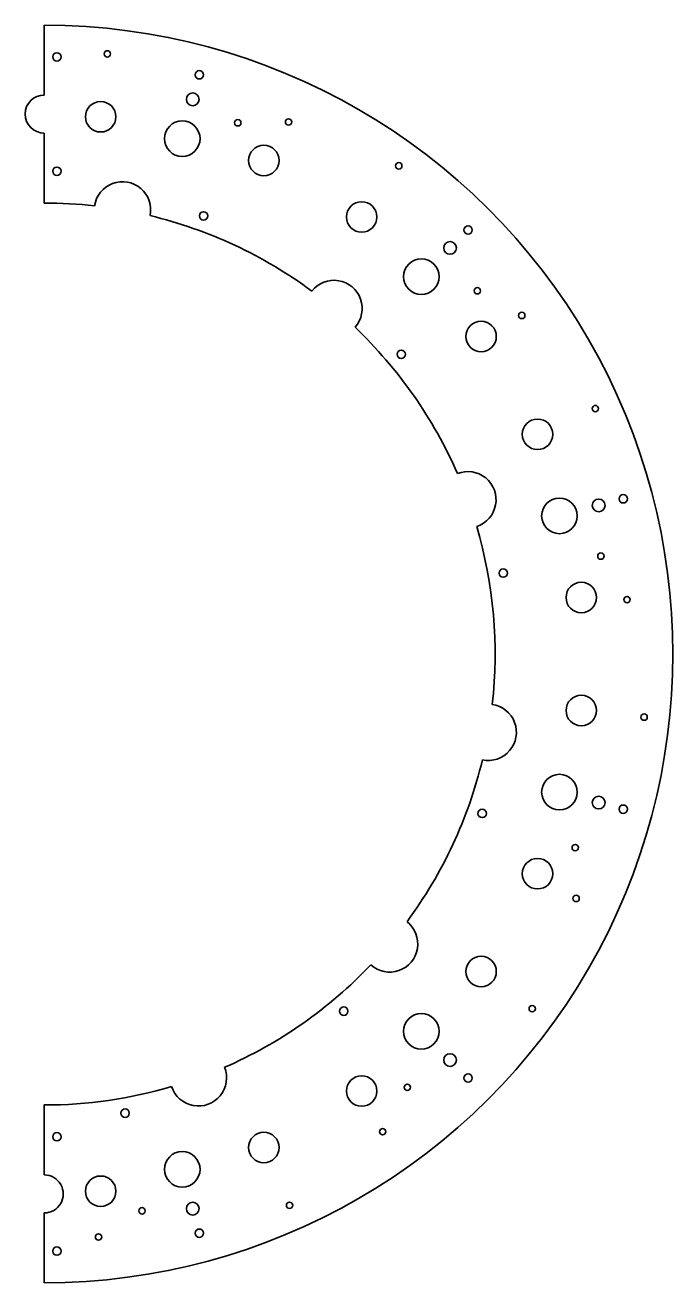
# Model space of a CAD drawing. Extents: x -23 to 232, y -99 to 396.
import ezdxf

# ---------------------------------------------------------------- set-up
doc = ezdxf.new("R2010")
doc.units = 0

msp = doc.modelspace()

# ---------------------------------------------------------------- linework, layer by layer
at = {"color": 7, "lineweight": 35}
for p, q in [((-15.000003, 396), (-15.000003, 368.5)), ((-15.000003, 353.5), (-15.000003, 326)), ((-15.000003, -29), (-15.000003, -56.5)), ((-15.000003, -71.5), (-15.000003, -99))]:
    msp.add_line(p, q, dxfattribs=at)
for centre, radius in [((-10.000003, 383.5), 1.65), ((9.837283, 384.697693), 1.25), ((46.081291, 376.458496), 1.65), ((43.493099, 366.799255), 2.5), ((7.234963, 359.950134), 6), ((39.351997, 351.344421), 7), ((61.208027, 357.561371), 1.25), ((81.204971, 357.911438), 1.25), ((71.469032, 342.738708), 6), ((124.608582, 340.634583), 1.25), ((-10.000003, 338.5), 1.65), ((47.760693, 320.933594), 1.65), ((109.981125, 320.503723), 6), ((151.877197, 315.377197), 1.65), ((144.806137, 308.306152), 2.5), ((133.492432, 296.992432), 7), ((155.528778, 291.448425), 1.25), ((173.021652, 281.753113), 1.25), ((157.003723, 273.48114), 6), ((125.569153, 266.451538), 1.65), ((201.971863, 245.089142), 1.25), ((179.238693, 234.969025), 6), ((187.844421, 202.852005), 7), ((203.29924, 206.993103), 2.5), ((212.958496, 209.581299), 1.65), ((204.156479, 187.032593), 1.25), ((165.712219, 180.364441), 1.65), ((196.45015, 170.73497), 6), ((214.458084, 169.889755), 1.25), ((196.45015, 126.26503), 6), ((221.197708, 123.662712), 1.25), ((187.844421, 94.147995), 7), ((203.29924, 90.006897), 2.5), ((157.433594, 85.739304), 1.65), ((212.958496, 87.418701), 1.65), ((194.061371, 72.291969), 1.25), ((179.238693, 62.030968), 6), ((194.411423, 52.295029), 1.25), ((157.003723, 23.518875), 6), ((177.134583, 8.891418), 1.25), ((102.951523, 7.930847), 1.65), ((133.492432, 0.007568), 7), ((144.806137, -11.306137), 2.5), ((109.981125, -23.503723), 6), ((151.877197, -18.377197), 1.65), ((127.948441, -22.028778), 1.25), ((16.864437, -32.212219), 1.65), ((118.253128, -39.521652), 1.25), ((-10.000003, -41.5), 1.65), ((71.469032, -45.738693), 6), ((39.351997, -54.344421), 7), ((7.234963, -62.95015), 6), ((43.493099, -69.79924), 2.5), ((81.589134, -68.471863), 1.25), ((23.532589, -70.656479), 1.25), ((46.081291, -79.458496), 1.65), ((6.389758, -80.958084), 1.25), ((-10.000003, -86.5), 1.65)]:
    msp.add_circle(centre, radius, dxfattribs=at)
for centre, radius, start, end in [((-15.000003, 148.5), 247.5, 269.999997, 90.000003), ((-15.000003, 361), 7.5, 90.000003, 269.999997), ((15.822549, 323.303375), 11.1, 348.208206, 171.791798), ((-15.000003, 148.5), 177.5, 83.583586, 90.000003), ((-15.000003, 148.5), 177.5, 53.583589, 76.416409), ((99.094803, 284.4729), 11.1, 318.208203, 141.79179), ((-15.000003, 148.5), 177.5, 23.583588, 46.416412), ((151.795441, 209.208572), 11.1, 288.208203, 111.791796), ((-15.000003, 148.5), 177.5, 353.583588, 16.416413), ((159.803375, 117.677444), 11.1, 258.208209, 81.791795), ((-15.000003, 148.5), 177.5, 323.583586, 346.416413), ((120.972885, 34.405197), 11.1, 228.208208, 51.791795), ((-15.000003, 148.5), 177.5, 293.583589, 316.416413), ((45.708572, -18.295441), 11.1, 198.2082, 21.791795), ((-15.000003, 148.5), 177.5, 269.999997, 286.416412), ((-15.000003, -64), 7.5, 269.999997, 90.000003)]:
    msp.add_arc(centre, radius, start, end, dxfattribs=at)

doc.saveas('drawing.dxf')
